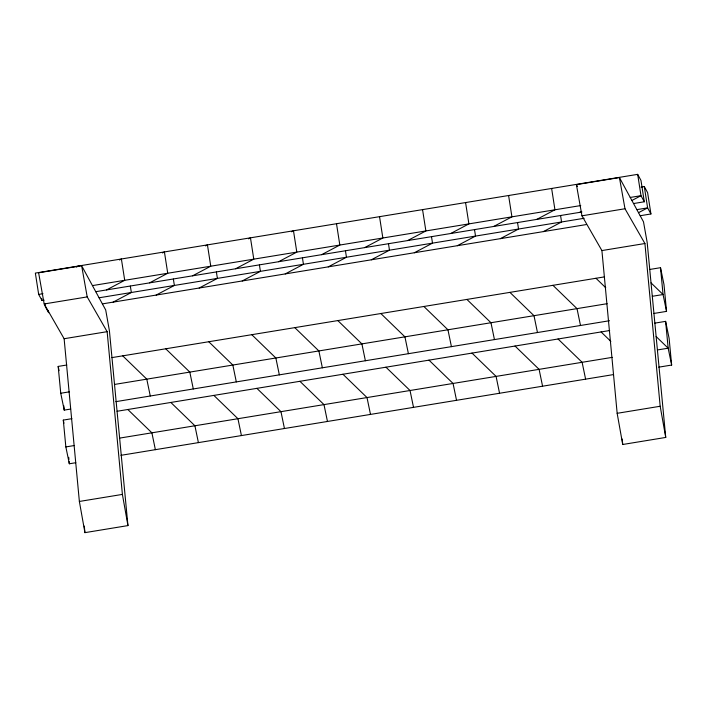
<?xml version="1.0" encoding="UTF-8"?>
<svg xmlns="http://www.w3.org/2000/svg" width="707" height="707" viewBox="0 0 707 707"><rect width="100%" height="100%" fill="white"/><g stroke="black" fill="none" stroke-linecap="round" stroke-linejoin="round"><path stroke-width="1.06" d="M76.453 267.043L78.371 266.035M119.483 259.99L121.392 258.983L124.715 280.308L106.518 289.932M162.504 252.947L164.422 251.931L167.736 273.255L149.539 282.88M205.525 245.895L207.443 244.878L210.757 266.203L192.56 275.827M113.147 302.119L131.343 292.504L130.344 286.105M248.546 238.842L250.464 237.826L253.786 259.151L235.59 268.775M156.167 295.066L174.364 285.451L173.374 279.053M291.576 231.79L293.485 230.774L296.807 252.099L278.611 261.723M199.188 288.014L217.394 278.399L216.395 272.001M242.218 280.971L260.415 271.347L259.416 264.948M285.239 273.918L303.436 264.294L302.437 257.896M321.632 254.67L339.828 245.046L336.505 223.721M328.26 266.866L346.457 257.242L345.458 250.844M364.653 247.618L382.849 237.994L379.535 216.669M371.281 259.814L389.477 250.19L388.488 243.791M407.674 240.566L425.879 230.942L422.556 209.617M414.311 252.761L432.507 243.137L431.509 236.739M450.704 233.513L468.9 223.889L465.577 202.564M457.332 245.709L475.528 236.085L474.53 229.687M493.725 226.461L511.921 216.837L508.598 195.512M500.353 238.657L518.549 229.033L517.551 222.634M536.746 219.409L554.942 209.785L551.628 188.46M543.374 231.604L561.57 221.98L560.58 215.582M579.767 212.356L581.587 211.393M631.89 200.496L640.993 195.689L637.67 174.355L35.35 273.088L38.673 294.412L41.987 300.51L44.134 300.157M638.518 212.692L647.621 207.876L644.298 186.551L641.072 187.081M81.641 265.726L38.62 272.778L44.179 303.957L64.125 338.724L79.37 501.457L84.928 532.645L127.949 525.593L109.408 330.77L105.705 309.984L81.641 265.726L87.2 296.905L107.146 331.671L122.391 494.405L127.949 525.593M576.408 184.624L619.429 177.572L643.494 221.83L647.197 242.625L665.738 437.439L622.717 444.491L617.158 413.312L601.904 250.57L581.958 215.812L576.408 184.624L577.433 186.515M38.673 294.412L42.968 293.705M92.449 285.593L580.756 205.56M630.237 197.447L640.993 195.689L644.307 201.778L633.552 203.545M95.763 291.691L581.923 212.003M44.179 303.957L87.2 296.905M581.958 215.812L624.988 208.759L644.925 243.517L660.179 406.26L665.738 437.439M99.077 297.788L584.159 218.277M636.866 209.643L647.621 207.876L650.935 213.974L640.18 215.732M102.391 303.886L586.395 224.552M64.125 338.724L107.146 331.671M601.904 250.57L644.925 243.517M70.673 409.053L64.222 410.104L60.74 393.251L58.186 366.42L66.794 365.006M111.962 357.601L604.573 276.861M649.751 269.455L660.506 267.697L663.988 284.55L666.542 311.38L653.639 313.493M60.74 393.251L69.348 391.846M114.516 384.44L607.127 303.692M652.305 296.286L663.06 294.527L660.506 267.697M115.851 401.647L609.54 320.722M75.782 462.714L69.33 463.774L65.848 446.921L63.294 420.091L71.902 418.677M117.07 411.271L609.681 330.531M654.859 323.126L665.614 321.358L669.096 338.211L671.65 365.051L658.747 367.163M65.848 446.921L74.447 445.507M119.624 438.11L612.235 357.362M657.413 349.956L668.168 348.197L665.614 321.358M120.959 455.317L613.57 374.569M79.37 501.457L122.391 494.405M617.158 413.312L660.179 406.26M651.023 282.871L663.06 294.527L666.542 311.38M595.974 278.266L605.749 287.74M656.131 336.541L668.168 348.197L671.65 365.051M552.945 285.319L577.009 308.632L580.5 325.485M601.083 331.937L610.857 341.41M509.924 292.371L533.988 315.684L537.47 332.537M558.053 338.989L582.117 362.302L585.608 379.155M466.903 299.423L490.967 322.737L494.449 339.59M515.032 346.041L539.096 369.346L542.578 386.208M423.882 306.476L447.946 329.789L451.428 346.642M472.011 353.093L496.075 376.398L499.557 393.26M380.852 313.528L404.925 336.841L408.407 353.694M428.99 360.146L453.054 383.45L456.536 400.312M337.831 320.58L361.896 343.894L365.386 360.747M385.96 367.198L410.033 390.503L413.515 407.356M294.81 327.633L318.875 350.946L322.357 367.799M342.939 374.25L367.004 397.555L370.495 414.408M251.789 334.685L275.854 357.989L279.336 374.851M299.918 381.303L323.983 404.607L327.465 421.46M208.768 341.737L232.833 365.042L236.315 381.904M256.897 388.355L280.962 411.66L284.444 428.513M165.738 348.79L189.812 372.094L193.294 388.947M213.876 395.407L237.941 418.712L241.423 435.565M122.718 355.842L146.782 379.146L150.273 396M170.847 402.46L194.911 425.764L198.402 442.617M127.826 409.512L151.89 432.817L155.372 449.67M637.67 174.355L640.984 180.453L644.307 201.778M644.298 186.551L647.612 192.649L650.935 213.974M58.186 366.42L59.052 370.636M63.294 420.091L63.948 423.246M619.429 177.572L624.988 208.759M48.279 310.567L48.615 312.697L45.301 306.599L44.797 303.409M41.651 298.372L41.987 300.51M622.195 439.02L622.717 444.491M84.301 526.079L84.928 532.645M63.816 405.818L64.222 410.104M68.72 457.332L68.924 459.479M69.127 461.627L69.33 463.774"/></g></svg>
